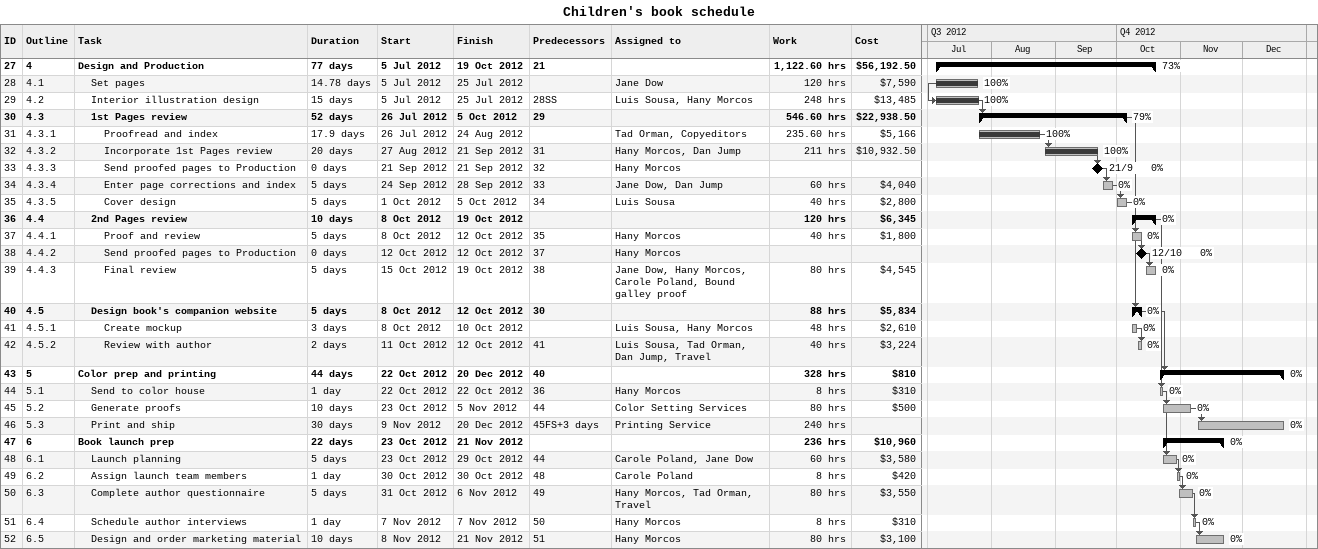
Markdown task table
Children's book schedule

| ID | WBS | Task | Duration | Start | Finish | Predecessors | Resources | % complete | Work (h) | Cost ($) |
|---|---|---|---|---|---|---|---|---|---|---|
| 27 | 4 | **Design and Production** | 77d | 2012-07-05 | 2012-10-19 | 21 |  | 73 | 1122.60 | 56192.50 |
| 28 | 4.1 | Set pages | 14.78d | 2012-07-05 | 2012-07-25 |  | Jane Dow | 100 | 120 | 7590 |
| 29 | 4.2 | Interior illustration design | 15d | 2012-07-05 | 2012-07-25 | 28SS | Luis Sousa, Hany Morcos | 100 | 248 | 13485 |
| 30 | 4.3 | **1st Pages review** | 52d | 2012-07-26 | 2012-10-05 | 29 |  | 79 | 546.60 | 22938.50 |
| 31 | 4.3.1 | Proofread and index | 17.9d | 2012-07-26 | 2012-08-24 |  | Tad Orman, Copyeditors | 100 | 235.60 | 5166 |
| 32 | 4.3.2 | Incorporate 1st Pages review | 20d | 2012-08-27 | 2012-09-21 | 31 | Hany Morcos, Dan Jump | 100 | 211 | 10932.50 |
| 33 | 4.3.3 | Send proofed pages to Production | 0d | 2012-09-21 | 2012-09-21 | 32 | Hany Morcos | 0 |  |  |
| 34 | 4.3.4 | Enter page corrections and index | 5d | 2012-09-24 | 2012-09-28 | 33 | Jane Dow, Dan Jump | 0 | 60 | 4040 |
| 35 | 4.3.5 | Cover design | 5d | 2012-10-01 | 2012-10-05 | 34 | Luis Sousa | 0 | 40 | 2800 |
| 36 | 4.4 | **2nd Pages review** | 10d | 2012-10-08 | 2012-10-19 |  |  | 0 | 120 | 6345 |
| 37 | 4.4.1 | Proof and review | 5d | 2012-10-08 | 2012-10-12 | 35 | Hany Morcos | 0 | 40 | 1800 |
| 38 | 4.4.2 | Send proofed pages to Production | 0d | 2012-10-12 | 2012-10-12 | 37 | Hany Morcos | 0 |  |  |
| 39 | 4.4.3 | Final review | 5d | 2012-10-15 | 2012-10-19 | 38 | Jane Dow, Hany Morcos, Carole Poland, Bound galley proof | 0 | 80 | 4545 |
| 40 | 4.5 | **Design book's companion website** | 5d | 2012-10-08 | 2012-10-12 | 30 |  | 0 | 88 | 5834 |
| 41 | 4.5.1 | Create mockup | 3d | 2012-10-08 | 2012-10-10 |  | Luis Sousa, Hany Morcos | 0 | 48 | 2610 |
| 42 | 4.5.2 | Review with author | 2d | 2012-10-11 | 2012-10-12 | 41 | Luis Sousa, Tad Orman, Dan Jump, Travel | 0 | 40 | 3224 |
| 43 | 5 | **Color prep and printing** | 44d | 2012-10-22 | 2012-12-20 | 40 |  | 0 | 328 | 810 |
| 44 | 5.1 | Send to color house | 1d | 2012-10-22 | 2012-10-22 | 36 | Hany Morcos | 0 | 8 | 310 |
| 45 | 5.2 | Generate proofs | 10d | 2012-10-23 | 2012-11-05 | 44 | Color Setting Services | 0 | 80 | 500 |
| 46 | 5.3 | Print and ship | 30d | 2012-11-09 | 2012-12-20 | 45FS+3d | Printing Service | 0 | 240 |  |
| 47 | 6 | **Book launch prep** | 22d | 2012-10-23 | 2012-11-21 |  |  | 0 | 236 | 10960 |
| 48 | 6.1 | Launch planning | 5d | 2012-10-23 | 2012-10-29 | 44 | Carole Poland, Jane Dow | 0 | 60 | 3580 |
| 49 | 6.2 | Assign launch team members | 1d | 2012-10-30 | 2012-10-30 | 48 | Carole Poland | 0 | 8 | 420 |
| 50 | 6.3 | Complete author questionnaire | 5d | 2012-10-31 | 2012-11-06 | 49 | Hany Morcos, Tad Orman, Travel | 0 | 80 | 3550 |
| 51 | 6.4 | Schedule author interviews | 1d | 2012-11-07 | 2012-11-07 | 50 | Hany Morcos | 0 | 8 | 310 |
| 52 | 6.5 | Design and order marketing material | 10d | 2012-11-08 | 2012-11-21 | 51 | Hany Morcos | 0 | 80 | 3100 |
